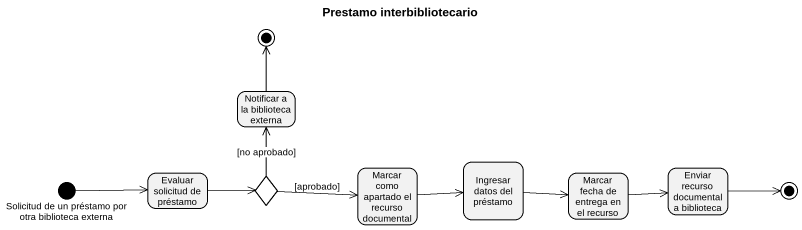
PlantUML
@startuml
title Prestamo interbibliotecario
hide empty description
state final1 <<end>>
state "Notificar a la biblioteca externa" as Notificar_a_la_biblioteca
state "Solicitud de un préstamo por otra biblioteca externa" as Solicitud_de_un_préstamo <<start>>
state "Evaluar solicitud de préstamo" as Evaluar_solicitud_de
state choice1 <<choice>>
state "Marcar como apartado el recurso documental" as Marcar_como_apartado_el
state "Ingresar datos del préstamo" as Ingresar_datos_del_préstamo
state "Marcar fecha de entrega en el recurso" as Marcar_fecha_de_entrega_en
state "Enviar recurso documental a biblioteca" as Enviar_recurso_documental_a
state final2 <<end>>
Notificar_a_la_biblioteca -up-> final1
Solicitud_de_un_préstamo -right-> Evaluar_solicitud_de
Evaluar_solicitud_de -right-> choice1
choice1 -up-> Notificar_a_la_biblioteca : [no aprobado]
choice1 -right-> Marcar_como_apartado_el : [aprobado]
Marcar_como_apartado_el -right-> Ingresar_datos_del_préstamo
Ingresar_datos_del_préstamo -right-> Marcar_fecha_de_entrega_en
Marcar_fecha_de_entrega_en -right-> Enviar_recurso_documental_a
Enviar_recurso_documental_a -right-> final2
@enduml
